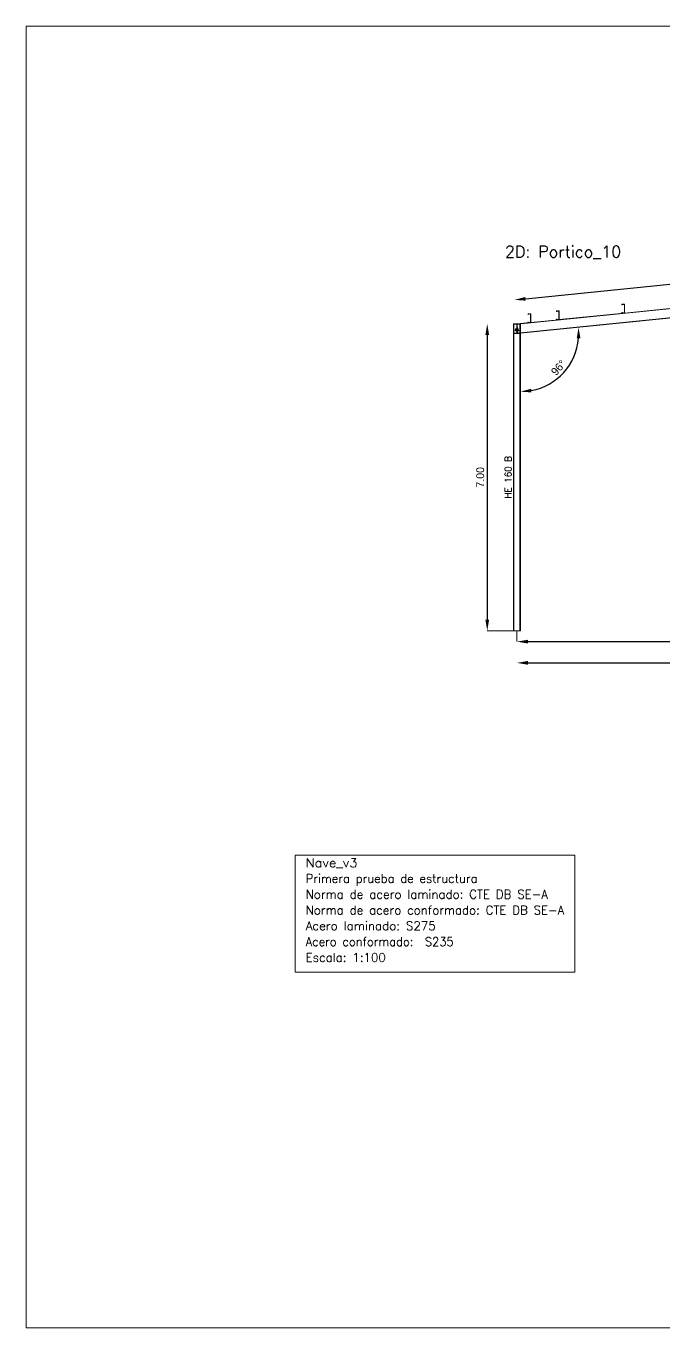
# Model space of a CAD drawing. Header units: millimetres. Extents: x 0 to 149, y -64 to 103.
# Drawn here: x 107.34 to 121.89, y 25.66 to 55.36 of the extents above; entities that cross this region are included whole.
import ezdxf
from ezdxf.enums import TextEntityAlignment as Align

# ---------------------------------------------------------------- set-up
doc = ezdxf.new("R2010")
doc.units = ezdxf.units.MM
for name, color, linetype, lineweight in [('BARRAS_DE_ACERO', 7, 'Continuous', 9), ('COTAS', 13, 'Continuous', 9), ('RECUAD_LIMITES', 2, 'Continuous', 0), ('REFERENCIA_DE_LAS_BARRAS', 2, 'Continuous', 9), ('TABLAS', 1, 'Continuous', 9), ('TITULOS', 9, 'Continuous', 0)]:
    doc.layers.add(name, color=color, linetype=linetype, lineweight=lineweight)
doc.styles.add('CYPETXT', font='romans__.ttf', dxfattribs={"height": 0.2})
doc.styles.add('RomanS', font='')
doc.styles.get('RomanS').set_extended_font_data('Porsche')
doc.dimstyles.new('100-color', dxfattribs={"dimtxt": 0.18, "dimasz": 0.25, "dimexe": 0, "dimexo": 0.5, "dimgap": 0.07, "dimtad": 1, "dimzin": 4, "dimdsep": 46, "dimtxsty": 'RomanS', "dimcen": 0.1, "dimse1": 1, "dimse2": 1, "dimadec": 0, "dimazin": 0, "dimtfac": 1, "dimtix": 1, "dimtmove": 2, "dimatfit": 3, "dimfxl": 1, "dimtvp": 1.058824, "dimtolj": 1, "dimtzin": 1, "dimarcsym": 0})

# ---------------------------------------------------------------- blocks, each defined once
blk = doc.blocks.new('*D503')
at = {"layer": 'COTAS', "color": 0, "lineweight": -2, "transparency": 16777216}
blk.add_line((118.785, 40.837), (138.085, 40.837), dxfattribs=at)
at = {"layer": 'COTAS', "color": 0, "transparency": 16777216}
for points in [[(118.785, 40.879), (118.785, 40.796), (118.535, 40.837)], [(138.085, 40.879), (138.085, 40.796), (138.335, 40.837)]]:
    blk.add_solid(points, dxfattribs=at)
at = {"layer": 'Defpoints', "color": 0, "transparency": 16777216}
for p in [(118.535, 41.57), (138.335, 41.57), (138.335, 40.837)]:
    blk.add_point(p, dxfattribs=at)
at = {"layer": 'COTAS', "color": 0, "transparency": 16777216, "insert": (128.435, 40.997), "char_height": 0.18, "attachment_point": 5, "style": 'RomanS'}
blk.add_mtext('\\A1;19.80', dxfattribs=at)
blk = doc.blocks.new('*D505')
at = {"layer": 'COTAS', "color": 0, "lineweight": -2, "transparency": 16777216}
blk.add_line((118.785, 41.322), (128.185, 41.322), dxfattribs=at)
at = {"layer": 'COTAS', "color": 0, "transparency": 16777216}
for points in [[(118.785, 41.363), (118.785, 41.28), (118.535, 41.322)], [(128.185, 41.363), (128.185, 41.28), (128.435, 41.322)]]:
    blk.add_solid(points, dxfattribs=at)
at = {"layer": 'Defpoints', "color": 0, "transparency": 16777216}
for p in [(118.535, 41.57), (128.435, 41.57), (128.435, 41.322)]:
    blk.add_point(p, dxfattribs=at)
at = {"layer": 'COTAS', "color": 0, "transparency": 16777216, "insert": (123.485, 41.482), "char_height": 0.18, "attachment_point": 5, "style": 'RomanS'}
blk.add_mtext('\\A1;9.90', dxfattribs=at)
blk = doc.blocks.new('*D506')
at = {"layer": 'COTAS', "color": 0, "lineweight": -2, "transparency": 16777216}
blk.add_line((118.728, 49.143), (128.131, 50.092), dxfattribs=at)
at = {"layer": 'COTAS', "color": 0, "transparency": 16777216}
for points in [[(128.127, 50.134), (128.135, 50.051), (128.38, 50.118)], [(118.724, 49.184), (118.733, 49.101), (118.48, 49.118)]]:
    blk.add_solid(points, dxfattribs=at)
at = {"layer": 'Defpoints', "color": 0, "transparency": 16777216}
for p in [(128.38, 50.118), (128.435, 49.57), (118.535, 48.57)]:
    blk.add_point(p, dxfattribs=at)
at = {"layer": 'COTAS', "color": 0, "transparency": 16777216, "insert": (123.414, 49.777), "char_height": 0.18, "attachment_point": 5, "rotation": 5.7679, "style": 'RomanS'}
blk.add_mtext('\\A1;9.95', dxfattribs=at)
blk = doc.blocks.new('*D510')
at = {"layer": 'COTAS', "color": 0, "lineweight": -2, "transparency": 16777216}
blk.add_line((117.859, 48.32), (117.859, 41.82), dxfattribs=at)
at = {"layer": 'COTAS', "color": 0, "transparency": 16777216}
for points in [[(117.817, 48.32), (117.901, 48.32), (117.859, 48.57)], [(117.817, 41.82), (117.901, 41.82), (117.859, 41.57)]]:
    blk.add_solid(points, dxfattribs=at)
at = {"layer": 'Defpoints', "color": 0, "transparency": 16777216}
for p in [(118.535, 48.57), (117.859, 41.57), (118.535, 41.57)]:
    blk.add_point(p, dxfattribs=at)
at = {"layer": 'COTAS', "color": 0, "transparency": 16777216, "insert": (117.699, 45.07), "char_height": 0.18, "attachment_point": 5, "rotation": 90, "style": 'RomanS'}
blk.add_mtext('\\A1;7.00', dxfattribs=at)
blk = doc.blocks.new('*D542')
at = {"layer": 'COTAS', "color": 0, "lineweight": -2, "transparency": 16777216}
blk.add_arc((118.615, 48.357), 1.332, 280.7679, 355, dxfattribs=at)
at = {"layer": 'COTAS', "color": 0, "transparency": 16777216}
for points in [[(119.9, 48.241), (119.984, 48.241), (119.94, 48.491)], [(118.868, 47.007), (118.86, 47.09), (118.615, 47.025)]]:
    blk.add_solid(points, dxfattribs=at)
at = {"layer": 'Defpoints', "color": 0, "transparency": 16777216}
for p in [(123.496, 48.85), (118.615, 48.357), (118.615, 48.357), (119.319, 47.227), (118.615, 41.57)]:
    blk.add_point(p, dxfattribs=at)
at = {"layer": 'COTAS', "color": 0, "transparency": 16777216, "insert": (119.485, 47.571), "char_height": 0.18, "attachment_point": 5, "rotation": 47.884, "style": 'RomanS'}
blk.add_mtext('\\A1;96°', dxfattribs=at)

msp = doc.modelspace()

# ---------------------------------------------------------------- linework, layer by layer
at = {"layer": 'BARRAS_DE_ACERO'}
for p, q in [((123.482, 49.061), (118.621, 48.57)), ((120.93, 49.014), (120.931, 49.015)), ((120.93, 49.014), (120.93, 49.012)), ((120.931, 49.015), (120.932, 49.016)), ((120.932, 49.016), (120.934, 49.017)), ((120.932, 49.014), (120.933, 49.014)), ((120.932, 49.013), (120.932, 49.014)), ((120.932, 49.013), (120.933, 49.013)), ((120.932, 49.013), (120.932, 49.012)), ((120.932, 49.012), (120.932, 49.013)), ((120.932, 48.997), (120.932, 49.012)), ((120.932, 48.997), (120.932, 49.012)), ((120.933, 49.014), (120.934, 49.015)), ((120.933, 49.013), (120.934, 49.014)), ((120.934, 49.017), (120.985, 49.017)), ((120.985, 49.015), (120.934, 49.015)), ((120.934, 49.014), (120.935, 49.014)), ((120.985, 49.014), (120.935, 49.014)), ((120.987, 49.016), (120.985, 49.017)), ((120.986, 49.014), (120.985, 49.015)), ((120.985, 49.014), (120.986, 49.014)), ((120.986, 49.014), (120.987, 49.014)), ((120.987, 49.016), (120.988, 49.015)), ((120.987, 49.013), (120.987, 49.014)), ((120.987, 49.013), (120.987, 49.012)), ((120.988, 49.012), (120.987, 49.013)), ((120.987, 48.822), (120.987, 49.012)), ((120.988, 49.015), (120.989, 49.014)), ((120.988, 49.012), (120.988, 48.821)), ((120.989, 49.014), (120.99, 49.012)), ((120.99, 48.822), (120.99, 49.012)), ((120.99, 49.012), (120.99, 49.012)), ((118.615, 48.367), (123.43, 48.853)), ((123.496, 48.85), (118.615, 48.357)), ((118.79, 48.798), (118.791, 48.799)), ((118.79, 48.796), (118.79, 48.798)), ((118.791, 48.799), (118.793, 48.8)), ((118.793, 48.798), (118.792, 48.797)), ((118.792, 48.796), (118.792, 48.797)), ((118.792, 48.796), (118.792, 48.78)), ((118.793, 48.8), (118.795, 48.8)), ((118.794, 48.798), (118.793, 48.798)), ((118.795, 48.798), (118.794, 48.798)), ((118.846, 48.8), (118.795, 48.8)), ((118.846, 48.798), (118.795, 48.798)), ((118.847, 48.8), (118.846, 48.8)), ((118.846, 48.798), (118.847, 48.798)), ((118.847, 48.8), (118.849, 48.799)), ((118.847, 48.798), (118.847, 48.798)), ((118.848, 48.796), (118.848, 48.605)), ((118.85, 48.798), (118.849, 48.799)), ((118.85, 48.796), (118.85, 48.798)), ((118.85, 48.796), (118.85, 48.605)), ((119.437, 48.863), (119.438, 48.865)), ((119.437, 48.861), (119.437, 48.863)), ((119.437, 48.861), (119.437, 48.846)), ((119.437, 48.846), (119.439, 48.846)), ((119.438, 48.865), (119.44, 48.865)), ((119.439, 48.846), (119.439, 48.861)), ((119.493, 48.864), (119.494, 48.864)), ((119.494, 48.864), (119.494, 48.863)), ((119.495, 48.862), (119.494, 48.863)), ((119.495, 48.861), (119.495, 48.862)), ((119.495, 48.861), (119.495, 48.67)), ((120.93, 48.819), (120.931, 48.818)), ((120.931, 48.818), (120.932, 48.817)), ((120.932, 48.997), (120.932, 48.997)), ((120.932, 48.822), (120.932, 48.837)), ((120.932, 48.837), (120.932, 48.821)), ((120.932, 48.821), (120.932, 48.822)), ((120.932, 48.82), (120.932, 48.821)), ((120.932, 48.821), (120.933, 48.82)), ((120.932, 48.819), (120.932, 48.82)), ((120.933, 48.819), (120.932, 48.819)), ((120.932, 48.817), (120.934, 48.817)), ((120.933, 48.82), (120.934, 48.819)), ((120.933, 48.819), (120.934, 48.819)), ((120.985, 48.819), (120.934, 48.819)), ((120.935, 48.819), (120.934, 48.819)), ((120.973, 48.817), (120.934, 48.817)), ((120.935, 48.819), (120.985, 48.819)), ((120.973, 48.817), (120.985, 48.817)), ((120.986, 48.819), (120.985, 48.819)), ((120.985, 48.817), (120.987, 48.817)), ((120.986, 48.819), (120.986, 48.82)), ((120.988, 48.821), (120.987, 48.82)), ((120.987, 48.82), (120.987, 48.819)), ((120.988, 48.818), (120.987, 48.817)), ((120.988, 48.818), (122.465, 48.967)), ((120.989, 48.819), (120.988, 48.818)), ((120.988, 48.818), (120.988, 48.818)), ((120.99, 48.821), (120.989, 48.819)), ((120.99, 48.821), (120.99, 48.822)), ((120.99, 48.821), (120.99, 48.821)), ((118.455, 48.57), (118.468, 48.57)), ((118.455, 41.57), (118.455, 48.57)), ((118.468, 41.57), (118.468, 48.57)), ((118.468, 48.57), (118.48, 48.57)), ((118.48, 48.561), (118.48, 48.57)), ((118.48, 48.57), (118.494, 48.57)), ((118.532, 48.561), (118.48, 48.561)), ((118.494, 48.57), (118.494, 48.563)), ((118.494, 48.57), (118.499, 48.57)), ((118.531, 48.563), (118.494, 48.563)), ((118.494, 48.418), (118.532, 48.418)), ((118.494, 48.41), (118.494, 48.418)), ((118.499, 48.57), (118.503, 48.57)), ((118.499, 48.567), (118.499, 48.57)), ((118.499, 48.567), (118.499, 48.563)), ((118.533, 48.563), (118.499, 48.563)), ((118.499, 48.437), (118.532, 48.437)), ((118.499, 48.43), (118.499, 48.437)), ((118.499, 48.43), (118.532, 48.43)), ((118.503, 48.57), (118.535, 48.57)), ((118.503, 48.45), (118.503, 48.457)), ((118.532, 48.457), (118.503, 48.457)), ((118.503, 48.45), (118.532, 48.45)), ((118.533, 48.564), (118.53, 48.564)), ((118.531, 48.563), (118.532, 48.563)), ((118.532, 48.465), (118.532, 48.563)), ((118.532, 48.563), (118.532, 48.563)), ((118.532, 48.457), (118.532, 48.561)), ((118.532, 48.457), (118.532, 48.465)), ((118.532, 48.457), (118.532, 48.457)), ((118.532, 48.45), (118.533, 48.45)), ((118.532, 48.45), (118.532, 48.45)), ((118.532, 48.437), (118.532, 48.45)), ((118.532, 48.437), (118.532, 48.437)), ((118.532, 48.43), (118.532, 48.418)), ((118.532, 48.43), (118.532, 48.43)), ((118.532, 48.418), (118.532, 48.418)), ((118.533, 48.467), (118.533, 48.564)), ((118.533, 48.563), (118.533, 48.467)), ((118.533, 48.467), (118.533, 48.463)), ((118.533, 48.467), (118.533, 48.466)), ((118.533, 48.459), (118.533, 48.466)), ((118.533, 48.463), (118.533, 48.461)), ((118.533, 48.457), (118.533, 48.461)), ((118.533, 48.457), (118.533, 48.457)), ((118.533, 48.45), (118.533, 48.437)), ((118.537, 48.45), (118.533, 48.45)), ((118.537, 48.564), (118.564, 48.564)), ((118.537, 48.561), (118.537, 48.564)), ((118.537, 48.563), (118.537, 48.561)), ((118.537, 48.563), (118.537, 48.563)), ((118.538, 48.563), (118.537, 48.563)), ((118.537, 48.462), (118.537, 48.561)), ((118.537, 48.561), (118.537, 48.461)), ((118.537, 48.561), (118.537, 48.457)), ((118.537, 48.462), (118.537, 48.457)), ((118.537, 48.457), (118.537, 48.461)), ((118.537, 48.457), (118.537, 48.457)), ((118.537, 48.457), (118.537, 48.457)), ((118.537, 48.457), (118.537, 48.457)), ((118.537, 48.45), (118.538, 48.45)), ((118.537, 48.43), (118.538, 48.43)), ((118.537, 48.418), (118.537, 48.43)), ((118.537, 48.418), (118.538, 48.418)), ((118.553, 48.563), (118.538, 48.563)), ((118.539, 48.563), (118.538, 48.563)), ((118.538, 48.43), (118.549, 48.43)), ((118.538, 48.418), (118.538, 48.43)), ((118.539, 48.563), (118.558, 48.563)), ((118.567, 48.457), (118.546, 48.457)), ((118.548, 48.437), (118.572, 48.437)), ((118.549, 48.43), (118.572, 48.43)), ((118.576, 48.418), (118.55, 48.418)), ((118.553, 48.563), (118.554, 48.563)), ((118.562, 48.563), (118.554, 48.563)), ((118.562, 48.563), (118.558, 48.563)), ((118.562, 48.563), (118.564, 48.563)), ((118.572, 48.563), (118.562, 48.563)), ((118.567, 48.564), (118.564, 48.564)), ((118.564, 48.563), (118.576, 48.563)), ((118.567, 48.564), (118.567, 48.57)), ((118.572, 48.57), (118.567, 48.57)), ((118.567, 48.564), (118.567, 48.564)), ((118.567, 48.457), (118.567, 48.45)), ((118.572, 48.57), (118.576, 48.57)), ((118.572, 48.567), (118.572, 48.57)), ((118.572, 48.567), (118.572, 48.565)), ((118.572, 48.565), (118.572, 48.564)), ((118.572, 48.563), (118.572, 48.564)), ((118.572, 48.437), (118.572, 48.43)), ((118.573, 48.561), (118.59, 48.561)), ((118.576, 48.57), (118.59, 48.57)), ((118.576, 48.57), (118.576, 48.565)), ((118.576, 48.563), (118.576, 48.565)), ((118.576, 48.41), (118.576, 48.418)), ((118.59, 48.567), (118.59, 48.57)), ((118.59, 48.561), (118.59, 48.567)), ((118.602, 48.57), (118.615, 48.57)), ((118.602, 48.568), (118.602, 48.57)), ((118.602, 48.365), (118.602, 48.528)), ((118.615, 48.57), (118.615, 48.569)), ((118.79, 48.62), (118.792, 48.62)), ((118.79, 48.62), (118.79, 48.605)), ((118.79, 48.605), (118.79, 48.603)), ((118.79, 48.603), (118.791, 48.602)), ((118.791, 48.602), (118.793, 48.601)), ((118.792, 48.62), (118.792, 48.605)), ((118.792, 48.605), (118.792, 48.604)), ((118.792, 48.604), (118.793, 48.603)), ((118.793, 48.603), (118.794, 48.603)), ((118.795, 48.602), (118.794, 48.603)), ((118.795, 48.602), (118.846, 48.602)), ((118.846, 48.6), (118.833, 48.6)), ((118.846, 48.602), (118.847, 48.603)), ((118.847, 48.601), (118.846, 48.6)), ((118.848, 48.604), (118.847, 48.603)), ((118.847, 48.603), (118.847, 48.603)), ((118.849, 48.602), (118.847, 48.601)), ((118.848, 48.605), (118.848, 48.604)), ((118.849, 48.602), (119.481, 48.666)), ((118.85, 48.603), (118.849, 48.602)), ((118.849, 48.602), (118.849, 48.602)), ((118.85, 48.603), (118.85, 48.605)), ((119.437, 48.67), (119.437, 48.669)), ((119.437, 48.669), (119.438, 48.667)), ((119.438, 48.667), (119.44, 48.666)), ((119.439, 48.686), (119.439, 48.67)), ((119.439, 48.669), (119.439, 48.67)), ((119.44, 48.666), (119.442, 48.666)), ((119.442, 48.668), (119.493, 48.668)), ((119.442, 48.666), (119.481, 48.666)), ((119.481, 48.666), (119.493, 48.666)), ((119.494, 48.668), (119.493, 48.668)), ((119.494, 48.666), (119.493, 48.666)), ((119.494, 48.669), (119.495, 48.669)), ((119.494, 48.668), (119.494, 48.669)), ((119.494, 48.666), (119.496, 48.667)), ((119.495, 48.669), (119.495, 48.67)), ((119.496, 48.667), (119.497, 48.669)), ((118.532, 48.36), (118.48, 48.36)), ((118.48, 48.35), (118.48, 48.36)), ((118.494, 48.41), (118.532, 48.41)), ((118.532, 48.36), (118.532, 48.41)), ((118.537, 48.41), (118.532, 48.41)), ((118.537, 48.41), (118.538, 48.41)), ((118.538, 48.41), (118.551, 48.41)), ((118.538, 48.36), (118.538, 48.41)), ((118.538, 48.36), (118.556, 48.36)), ((118.551, 48.41), (118.558, 48.41)), ((118.556, 48.361), (118.551, 48.41)), ((118.556, 48.36), (118.556, 48.361)), ((118.556, 48.36), (118.59, 48.36)), ((118.558, 48.41), (118.576, 48.41)), ((118.59, 48.36), (118.59, 48.355)), ((118.602, 48.356), (118.59, 48.355)), ((118.602, 48.365), (118.602, 48.356)), ((118.602, 48.356), (118.602, 41.57)), ((118.615, 48.367), (118.615, 48.367)), ((118.615, 48.357), (118.615, 41.57)), ((118.468, 41.57), (118.455, 41.57)), ((118.602, 41.57), (118.468, 41.57)), ((118.615, 41.57), (118.602, 41.57))]:
    msp.add_line(p, q, dxfattribs=at)
for points in [[(120.932, 48.997), (120.93, 48.997), (120.93, 49.012)], [(120.986, 49.014), (120.986, 49.013), (120.987, 49.013)], [(120.99, 49.012), (120.99, 49.012), (120.99, 48.821)], [(123.43, 48.853), (118.615, 48.367), (118.615, 48.357)], [(118.79, 48.796), (118.79, 48.78), (118.792, 48.78)], [(118.848, 48.796), (118.848, 48.797), (118.847, 48.798)], [(119.493, 48.864), (119.442, 48.864), (119.441, 48.864), (119.44, 48.863), (119.439, 48.862), (119.439, 48.861)], [(119.493, 48.866), (119.442, 48.866), (119.44, 48.865)], [(119.496, 48.865), (119.494, 48.865), (119.493, 48.866)], [(119.497, 48.861), (119.497, 48.863), (119.496, 48.865)], [(120.973, 48.817), (119.496, 48.667), (119.496, 48.667)], [(119.497, 48.669), (119.497, 48.67), (119.497, 48.861)], [(120.93, 48.819), (120.93, 48.821), (120.93, 48.837)], [(120.93, 48.837), (120.932, 48.837), (120.932, 48.837)], [(120.987, 48.819), (120.986, 48.819), (120.985, 48.819)], [(120.987, 48.822), (120.987, 48.821), (120.986, 48.82)], [(118.53, 48.564), (118.503, 48.564), (118.503, 48.57)], [(118.533, 48.459), (118.533, 48.457), (118.532, 48.457)], [(118.532, 48.45), (118.532, 48.437), (118.533, 48.437)], [(118.537, 48.43), (118.532, 48.43), (118.532, 48.418)], [(118.833, 48.6), (118.535, 48.57), (118.567, 48.57)], [(118.537, 48.561), (118.537, 48.563), (118.538, 48.563)], [(118.538, 48.457), (118.546, 48.457), (118.538, 48.541), (118.538, 48.457), (118.537, 48.457)], [(118.537, 48.45), (118.537, 48.45), (118.537, 48.437), (118.537, 48.437)], [(118.537, 48.45), (118.537, 48.437), (118.538, 48.437), (118.538, 48.45), (118.547, 48.45), (118.567, 48.45)], [(118.573, 48.561), (118.538, 48.561), (118.538, 48.541)], [(118.538, 48.437), (118.548, 48.437), (118.547, 48.45)], [(118.538, 48.418), (118.55, 48.418), (118.549, 48.43)], [(118.59, 48.567), (118.602, 48.568), (118.602, 48.528)], [(118.621, 48.57), (118.615, 48.569), (118.615, 48.367)], [(118.793, 48.601), (118.795, 48.6), (118.833, 48.6)], [(119.437, 48.67), (119.437, 48.686), (119.439, 48.686)], [(119.442, 48.668), (119.441, 48.668), (119.44, 48.669), (119.439, 48.669)], [(118.48, 48.35), (118.59, 48.35), (118.59, 48.355)]]:
    msp.add_lwpolyline(points, dxfattribs=at)
msp.add_lwpolyline([(118.602, 48.365), (118.602, 48.365), (118.556, 48.361), (118.602, 48.365)], close=True, dxfattribs=at)
at = {"layer": 'COTAS'}
for q in [(117.859, 41.57), (118.535, 41.322)]:
    msp.add_line((118.535, 41.57), q, dxfattribs=at)
at = {"layer": 'RECUAD_LIMITES'}
msp.add_lwpolyline([(107.34, 25.665), (149.34, 25.665), (149.34, 55.365), (107.34, 55.365), (107.34, 25.665)], close=True, dxfattribs=at)
at = {"layer": 'TABLAS'}
msp.add_lwpolyline([(113.478, 33.783), (119.856, 33.783), (119.856, 36.453), (113.478, 36.453), (113.478, 33.783)], close=True, dxfattribs=at)

# ---------------------------------------------------------------- texts
at = {"layer": 'REFERENCIA_DE_LAS_BARRAS', "style": 'CYPETXT', "width": 0.776302}
msp.add_text('HE 160 B', height=0.1533, rotation=90, dxfattribs=at).set_placement((118.411, 44.587), (118.411, 45.554), align=Align.FIT)
at = {"layer": 'TABLAS', "style": 'CYPETXT'}
for s, width, p, p2 in [('Nave_v3', 0.901739, (113.718, 36.178), (114.9, 36.178)), ('Primera prueba de estructura', 0.829206, (113.718, 35.818), (117.636, 35.818)), ('Norma de acero laminado: CTE DB SE-A', 0.827221, (113.718, 35.458), (119.244, 35.458)), ('Norma de acero conformado: CTE DB SE-A', 0.828138, (113.718, 35.098), (119.616, 35.098)), ('Acero laminado: S275', 0.855931, (113.718, 34.738), (116.685, 34.738)), ('Acero conformado:  S235 ', 0.813274, (113.718, 34.378), (117.225, 34.378)), ('Escala: 1:100', 0.854937, (113.718, 34.018), (115.545, 34.018))]:
    msp.add_text(s, height=0.2, dxfattribs=dict(at, width=width)).set_placement(p, p2, align=Align.FIT)
at = {"layer": 'TITULOS', "style": 'CYPETXT', "width": 0.83487}
msp.add_text('2D: Portico_10', height=0.26667, dxfattribs=at).set_placement((118.26, 50.084), (120.916, 50.084), align=Align.FIT)

# ---------------------------------------------------------------- dimensions: what is measured, and where the dimension line sits
at = {"layer": 'COTAS'}
dim = msp.add_aligned_dim(p1=(118.535, 48.57), p2=(128.435, 49.57), distance=0.55, dimstyle='100-color', dxfattribs=at)
dim.commit()
dim.dimension.update_dxf_attribs({"geometry": '*D506', "text_midpoint": (123.414, 49.777)})
dim = msp.add_angular_dim_2l(base=(119.319, 47.227), line1=((123.496, 48.85), (118.615, 48.357)), line2=((118.615, 48.357), (118.615, 41.57)), dimstyle='100-color', dxfattribs=at)
dim.commit()
dim.dimension.update_dxf_attribs({"geometry": '*D542', "text_midpoint": (119.485, 47.571)})
dim = msp.add_linear_dim(base=(117.859, 41.57), p1=(118.535, 48.57), p2=(118.535, 41.57), angle=90, dimstyle='100-color', dxfattribs=at)
dim.commit()
dim.dimension.update_dxf_attribs({"geometry": '*D510', "text_midpoint": (117.699, 45.07)})
for base, p2, picture, middle in [((128.435, 41.322), (128.435, 41.57), '*D505', (123.485, 41.482)), ((138.335, 40.837), (138.335, 41.57), '*D503', (128.435, 40.997))]:
    dim = msp.add_linear_dim(base=base, p1=(118.535, 41.57), p2=p2, dimstyle='100-color', dxfattribs=at)
    dim.commit()
    dim.dimension.update_dxf_attribs({"geometry": picture, "text_midpoint": middle})

doc.saveas('drawing.dxf')
